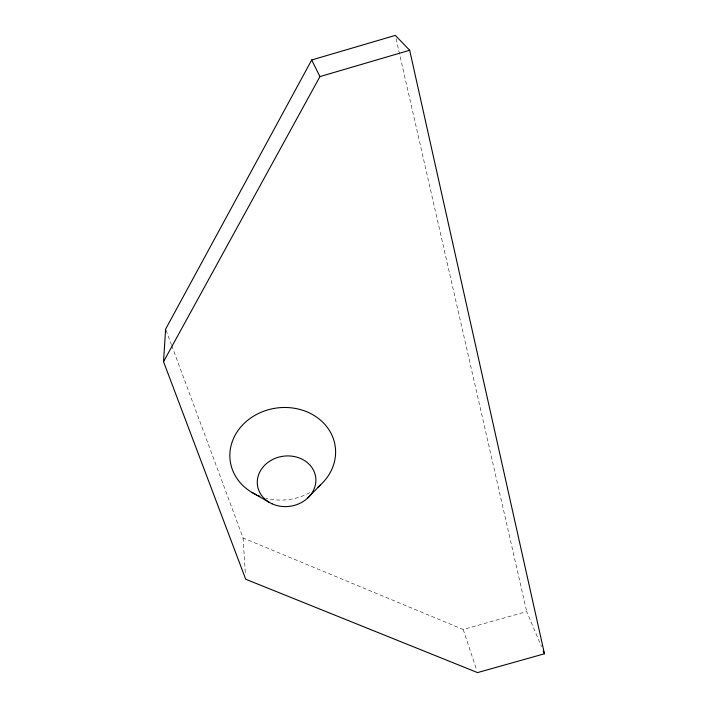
<?xml version="1.0" encoding="UTF-8"?>
<svg xmlns="http://www.w3.org/2000/svg" width="708" height="708" viewBox="0 0 708 708"><rect width="100%" height="100%" fill="white"/><g stroke="black" fill="none" stroke-linecap="round" stroke-linejoin="round"><path stroke-width="0.53" stroke-dasharray="3.54 2.66" d="M171.761 345.681L243.074 537.974L463.209 629.492L526.699 611.588L541.514 646.74M166.017 330.176L171.38 344.646M463.209 629.492L476.847 670.547M396.046 38.63L526.699 611.588M243.074 537.974L245.446 574.896M309.777 492.635A53.011 46.162 -8 0 1 265.925 498.211"/><path stroke-width="1.06" d="M163.53 361.691L165.628 329.14L311.679 59.985L395.312 35.4L409.666 50.259L544.47 653.776L477.537 672.6L245.72 579.241L163.53 361.691L319.945 76.597L409.666 50.259M307.546 498.175L320.423 484.98M252.11 492.52L269.385 502.415M311.679 59.985L319.945 76.597M543.204 650.758L544.47 653.776M256.907 495.016A53.011 46.162 -8 0 1 239.693 428.313A53.011 46.162 -8 0 1 318.042 418.163A53.011 46.162 -8 0 1 317.963 487.104M259.924 496.281A53.011 46.162 -8 0 1 257.907 495.458M272.076 503.813A29.391 25.258 -8.2 0 0 315.892 480.006A29.391 25.258 -8.2 0 0 271.766 459.961A29.391 25.258 -8.2 0 0 272.076 503.813"/></g></svg>
